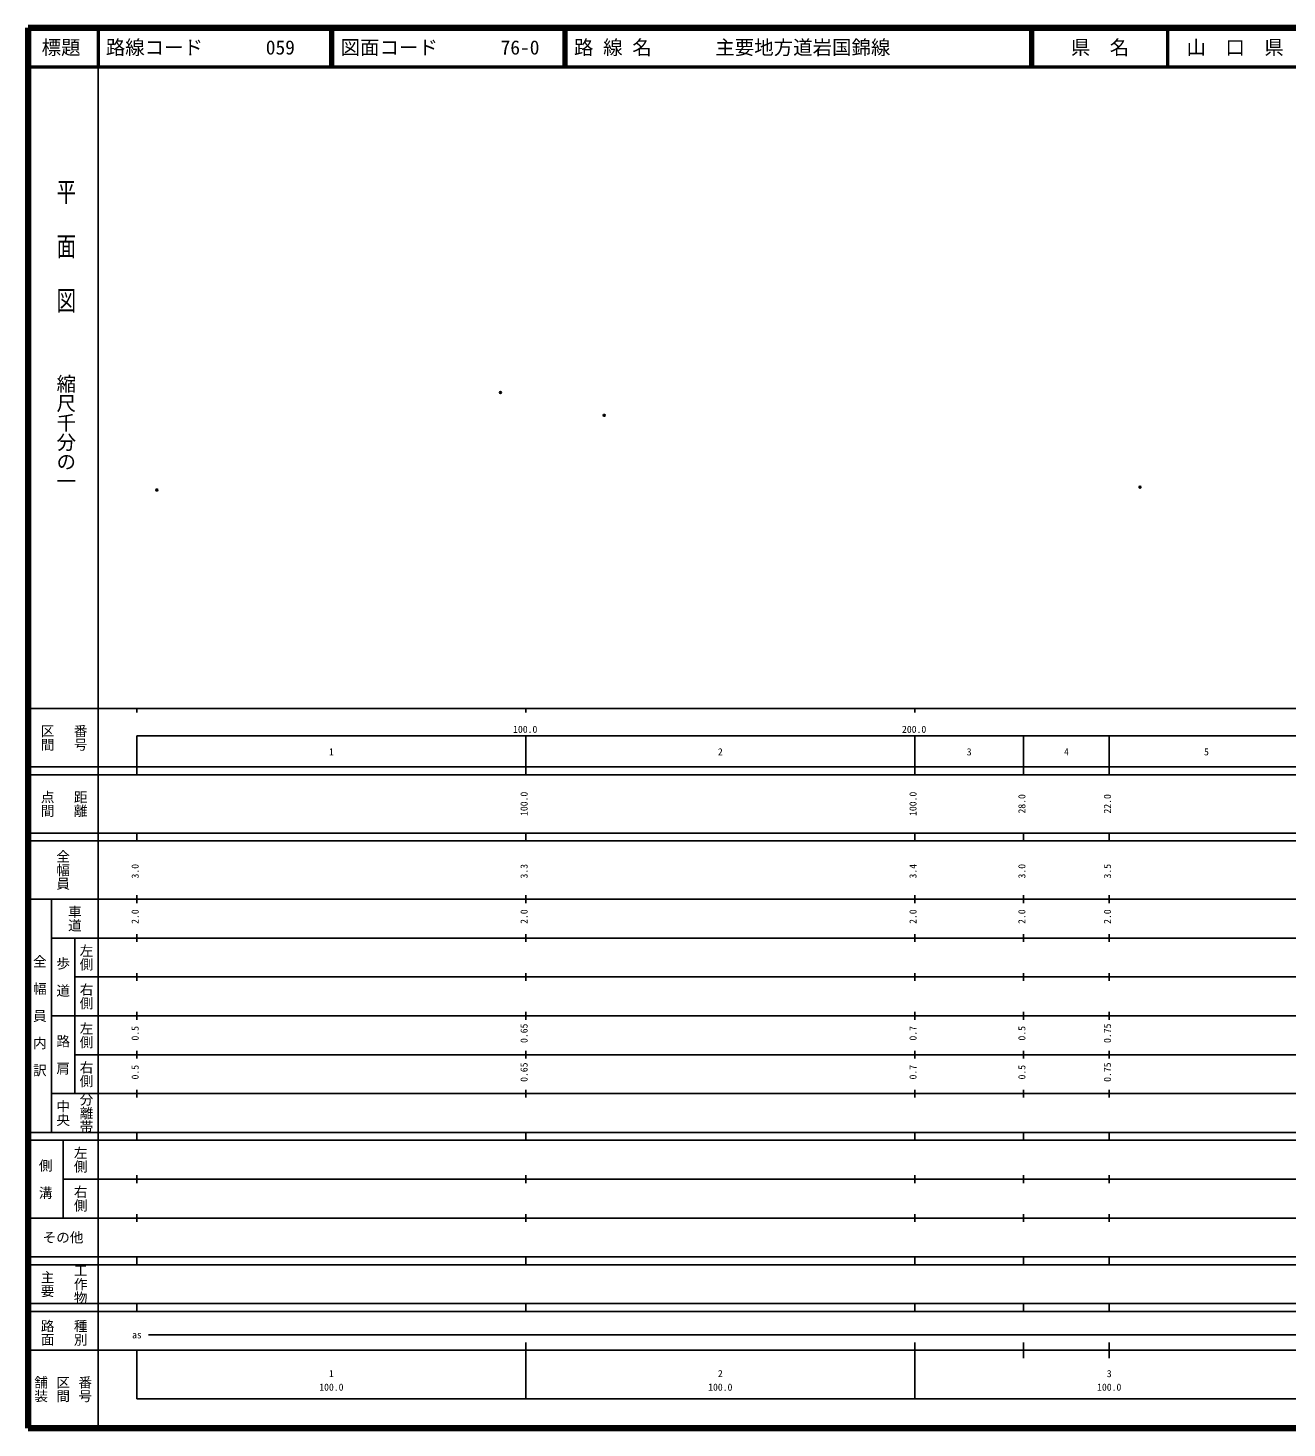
# Model space of a CAD drawing. Units: millimetres on the paper. Extents: x 40 to 680, y 20 to 380.
# Drawn here: x 40 to 363.7, y 20 to 380 of the extents above; entities that cross this region are included whole.
import ezdxf
from ezdxf.enums import TextEntityAlignment as Align

# ---------------------------------------------------------------- set-up
doc = ezdxf.new("R2010")
doc.units = ezdxf.units.MM
doc.header["$PDMODE"] = 32
doc.header["$PDSIZE"] = 0.5
doc.layers.add('M-OTRS', color=6, linetype='Continuous')
doc.layers.add('M-TTL-TXT', color=7, linetype='Continuous')
for name, color, linetype, lineweight in [('M-TTL', 2, 'Continuous', 140), ('M-TTL-BAND', 7, 'Continuous', 25), ('M-TTL-LINE', 7, 'Continuous', 50)]:
    doc.layers.add(name, color=color, linetype=linetype, lineweight=lineweight)
doc.styles.add('@ＭＳ ゴシック', font='')
doc.styles.add('ＭＳ ゴシック', font='')
doc.styles.get('@ＭＳ ゴシック').set_extended_font_data('@MS Gothic')
doc.styles.get('ＭＳ ゴシック').set_extended_font_data('MS Gothic')

msp = doc.modelspace()

# ---------------------------------------------------------------- linework, layer by layer
at = {"layer": 'M-OTRS'}
for p in [(161.464, 286.27), (188.164, 280.399), (73.121, 261.204), (325.916, 261.964)]:
    msp.add_point(p, dxfattribs=at)
at = {"layer": 'M-TTL'}
for p, q in [((40, 380), (40, 20)), ((680, 380), (40, 380)), ((40, 20), (680, 20))]:
    msp.add_line(p, q, dxfattribs=at)
at = {"layer": 'M-TTL-BAND'}
for p, q in [((58, 370), (58, 20)), ((40, 205), (579, 205)), ((68, 205), (68, 204)), ((168, 205), (168, 204)), ((268, 205), (268, 204)), ((68, 198), (579, 198)), ((68, 198), (68, 188)), ((168, 188), (168, 198)), ((268, 188), (268, 198)), ((296, 188), (296, 198)), ((318, 188), (318, 198)), ((40, 190), (579, 190)), ((40, 188), (579, 188)), ((40, 173), (579, 173)), ((68, 171), (68, 173)), ((168, 171), (168, 173)), ((268, 171), (268, 173)), ((296, 171), (296, 173)), ((318, 171), (318, 173)), ((40, 171), (579, 171)), ((40, 156), (579, 156)), ((46, 96), (46, 156)), ((68, 155), (68, 157)), ((168, 155), (168, 157)), ((268, 155), (268, 157)), ((296, 155), (296, 157)), ((318, 155), (318, 157)), ((46, 146), (579, 146)), ((52, 146), (52, 106)), ((68, 145), (68, 147)), ((168, 145), (168, 147)), ((268, 145), (268, 147)), ((296, 145), (296, 147)), ((318, 145), (318, 147)), ((68, 135), (68, 137)), ((168, 135), (168, 137)), ((268, 135), (268, 137)), ((296, 135), (296, 137)), ((318, 135), (318, 137)), ((52, 136), (579, 136)), ((46, 126), (579, 126)), ((68, 125), (68, 127)), ((168, 125), (168, 127)), ((268, 125), (268, 127)), ((296, 125), (296, 127)), ((318, 125), (318, 127)), ((52, 116), (579, 116)), ((68, 115), (68, 117)), ((168, 115), (168, 117)), ((268, 115), (268, 117)), ((296, 115), (296, 117)), ((318, 115), (318, 117)), ((46, 106), (579, 106)), ((68, 105), (68, 107)), ((168, 105), (168, 107)), ((268, 105), (268, 107)), ((296, 105), (296, 107)), ((318, 105), (318, 107)), ((40, 96), (579, 96)), ((40, 94), (579, 94)), ((49, 94), (49, 74)), ((68, 94), (68, 96)), ((168, 94), (168, 96)), ((268, 94), (268, 96)), ((296, 94), (296, 96)), ((318, 94), (318, 96)), ((49, 84), (579, 84)), ((68, 83), (68, 85)), ((168, 83), (168, 85)), ((268, 83), (268, 85)), ((296, 83), (296, 85)), ((318, 83), (318, 85)), ((40, 74), (579, 74)), ((68, 73), (68, 75)), ((168, 73), (168, 75)), ((268, 73), (268, 75)), ((296, 73), (296, 75)), ((318, 73), (318, 75)), ((40, 64), (579, 64)), ((40, 62), (579, 62)), ((68, 62), (68, 64)), ((168, 62), (168, 64)), ((268, 62), (268, 64)), ((296, 62), (296, 64)), ((318, 62), (318, 64)), ((40, 52), (579, 52)), ((68, 50), (68, 52)), ((168, 50), (168, 52)), ((268, 50), (268, 52)), ((296, 50), (296, 52)), ((318, 50), (318, 52)), ((40, 50), (579, 50)), ((71, 44), (565, 44)), ((40, 40), (579, 40)), ((68, 40), (68, 27.5)), ((168, 27.5), (168, 42)), ((268, 27.5), (268, 42)), ((296, 38), (296, 42)), ((318, 38), (318, 42)), ((68, 27.5), (579, 27.5))]:
    msp.add_line(p, q, dxfattribs=at)
at = {"layer": 'M-TTL-LINE'}
for p, q in [((58, 380), (58, 370)), ((117.75, 380), (117.75, 370)), ((118.25, 380), (118.25, 370)), ((177.75, 380), (177.75, 370)), ((178.25, 380), (178.25, 370)), ((297.75, 380), (297.75, 370)), ((298.25, 380), (298.25, 370)), ((333, 380), (333, 370)), ((40, 370), (680, 370))]:
    msp.add_line(p, q, dxfattribs=at)

# ---------------------------------------------------------------- texts
at = {"layer": 'M-TTL-BAND', "style": '@ＭＳ ゴシック', "width": 1.4}
msp.add_text('平  面  図', height=3.666, rotation=270, dxfattribs=at).set_placement((49.777, 306.475), align=Align.MIDDLE_RIGHT)
at = {"layer": 'M-TTL-BAND', "style": '@ＭＳ ゴシック'}
msp.add_text('縮尺千分の一', height=3.666, rotation=270, dxfattribs=at).set_placement((49.777, 261.03), align=Align.MIDDLE_RIGHT)
for s, p in [('区間', (45, 197.5)), ('番号', (53.5, 197.5)), ('点間', (45, 180.5)), ('距離', (53.5, 180.5)), ('全幅員', (49, 163.5)), ('車道', (52, 151)), ('左側', (55, 141)), ('全\u3000幅\u3000員\u3000内\u3000訳', (43, 126)), ('歩\u3000道', (49, 136)), ('右側', (55, 131)), ('左側', (55, 121)), ('路\u3000肩', (49, 116)), ('右側', (55, 111)), ('分離帯', (55, 101)), ('中央', (49, 101)), ('左側', (53.5, 89)), ('側\u3000溝', (44.5, 84)), ('右側', (53.5, 79)), ('工作物', (53.5, 57)), ('主要', (45, 57)), ('路面', (45, 44.5)), ('種別', (53.5, 44.5)), ('舗装', (43.333, 30)), ('区間', (49, 30)), ('番号', (54.667, 30))]:
    msp.add_text(s, height=2.566, rotation=270, dxfattribs=at).set_placement(p, align=Align.MIDDLE_CENTER)
at = {"layer": 'M-TTL-BAND', "style": 'ＭＳ ゴシック'}
for s, p in [('100.0', (167.844, 198.195)), ('200.0', (267.844, 198.195)), ('1', (118, 192.405)), ('2', (218, 192.405)), ('3', (282, 192.405)), ('4', (307, 192.405)), ('5', (343, 192.405)), ('as', (68, 42.5)), ('1', (118, 32.523)), ('2', (218, 32.523)), ('3', (318, 32.523)), ('100.0', (118, 29.033)), ('100.0', (218, 29.033)), ('100.0', (318, 29.033))]:
    msp.add_text(s, height=1.833, dxfattribs=at).set_placement(p, align=Align.BOTTOM_CENTER)
for s, p in [('100.0', (169, 180.5)), ('100.0', (269, 180.5)), ('28.0', (297, 180.5)), ('22.0', (319, 180.5)), ('3.0', (69, 163.174)), ('3.3', (169, 163.174)), ('3.4', (269, 163.174)), ('3.0', (297, 163.174)), ('3.5', (319, 163.174)), ('2.0', (69, 151.5)), ('2.0', (169, 151.5)), ('2.0', (269, 151.5)), ('2.0', (297, 151.5)), ('2.0', (319, 151.5)), ('0.5', (69, 121.5)), ('0.65', (169, 121.5)), ('0.7', (269, 121.5)), ('0.5', (297, 121.5)), ('0.75', (319, 121.5)), ('0.5', (69, 111.5)), ('0.65', (169, 111.5)), ('0.7', (269, 111.5)), ('0.5', (297, 111.5)), ('0.75', (319, 111.5))]:
    msp.add_text(s, height=1.833, rotation=90, dxfattribs=at).set_placement(p, align=Align.BOTTOM_CENTER)
msp.add_text('その他', height=2.566, dxfattribs=at).set_placement((49, 69), align=Align.MIDDLE_CENTER)
at = {"layer": 'M-TTL-TXT', "style": 'ＭＳ ゴシック'}
for s, p in [('標題', (48.5, 375)), ('県\u3000名', (315.625, 375)), ('山\u3000口\u3000県', (350.375, 375))]:
    msp.add_text(s, height=3.666, dxfattribs=at).set_placement(p, align=Align.MIDDLE_CENTER)
for s, p in [('路線コード', (60, 375)), ('059', (101.142, 375)), ('図面コード', (120.38, 375)), ('76-0', (161.521, 375)), ('路 線 名', (180.38, 375)), ('主要地方道岩国錦線', (216.734, 375))]:
    msp.add_text(s, height=3.666, dxfattribs=at).set_placement(p, align=Align.MIDDLE_LEFT)

doc.saveas('drawing.dxf')
